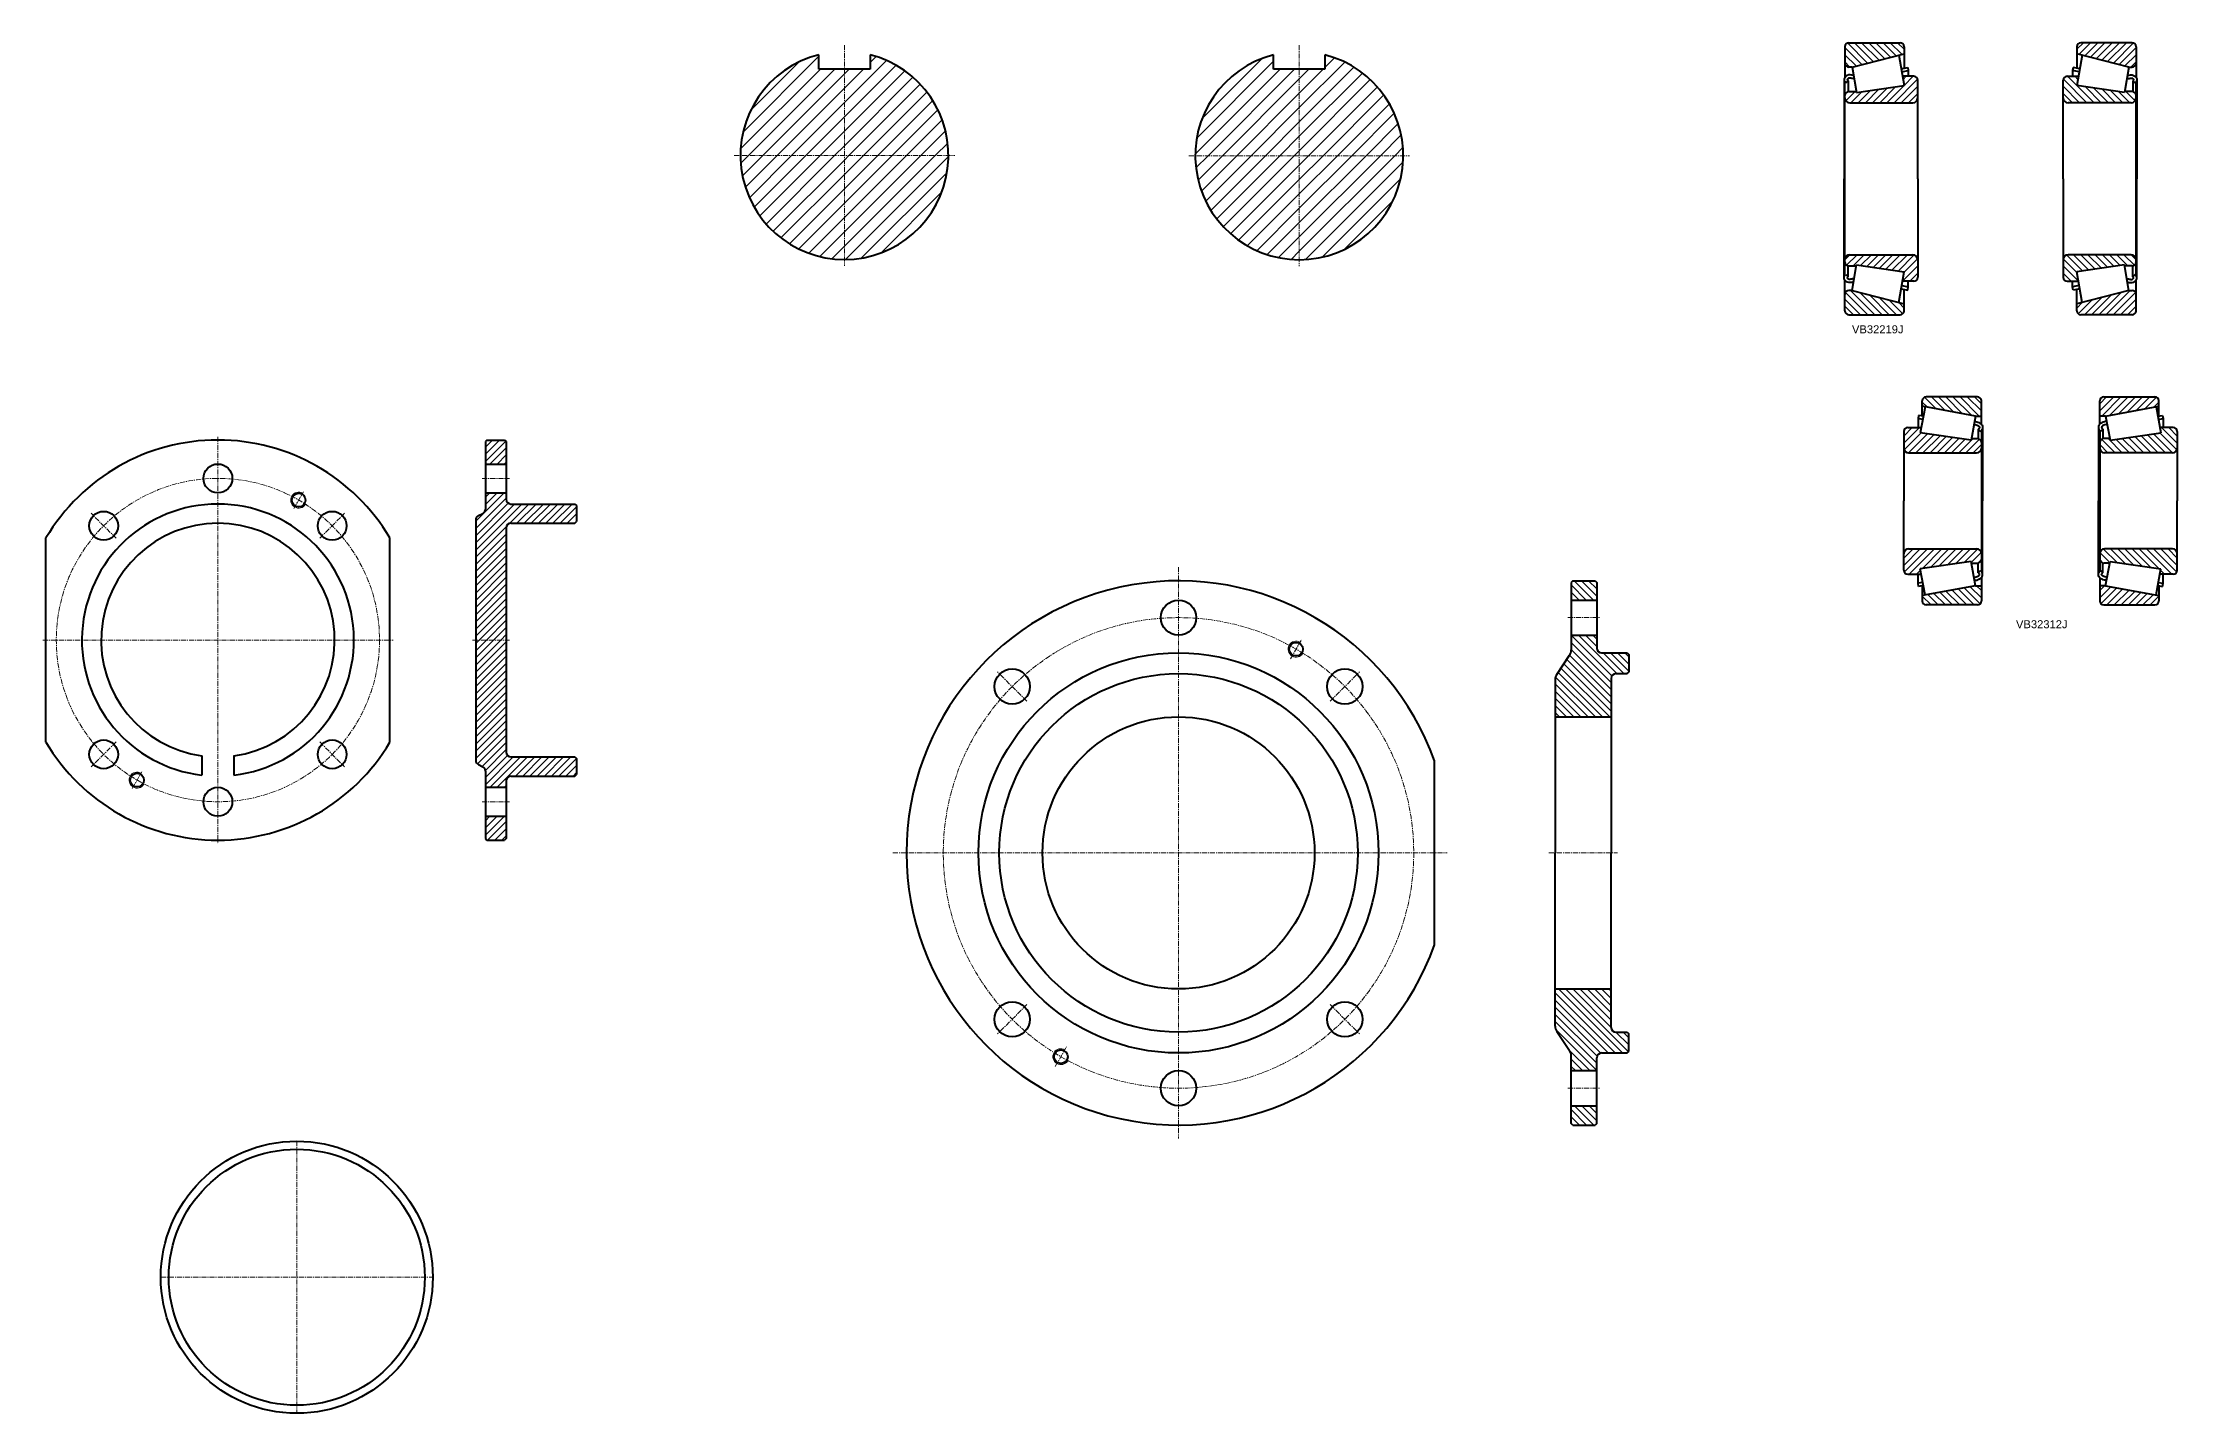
# Model space of a CAD drawing. Header units: millimetres. Extents: x -11382 to 23553, y -372 to 10786.
# Drawn here: x 8832 to 10166, y 3785 to 4641 of the extents above; entities that cross this region are included whole.
import ezdxf

# ---------------------------------------------------------------- set-up
doc = ezdxf.new("R2010")
doc.units = ezdxf.units.MM
doc.header["$LTSCALE"] = 0.2
doc.linetypes.add('CENTER', pattern=[50.8, 31.75, -6.35, 6.35, -6.35])
for name, color, linetype, lineweight in [('đường bao thấy', 7, 'Continuous', 40), ('đường mặt cắt', 160, 'Continuous', 15), ('đường nét mảnh', 220, 'Continuous', 15), ('đường nét tâm', 137, 'CENTER', 15)]:
    doc.layers.add(name, color=color, linetype=linetype, lineweight=lineweight)
doc.styles.add('nhat3.5', font='arial.ttf', dxfattribs={"height": 3.5})
pattern_1 = [(45, (6951.398, 2833.013), (-4.490128, 4.490128), [])]
pattern_2 = [(135, (4999.148, 1771.4782), (-2.245064, -2.245064), [])]
pattern_3 = [(45, (4999.148, 1771.4782), (-2.245064, 2.245064), [])]
pattern_4 = [(45, (15161.2893, 1771.4782), (2.245064, -2.245064), [])]
pattern_5 = [(135, (15161.2893, 1771.4782), (2.245064, 2.245064), [])]
pattern_6 = [(45, (6966.4413, 2614.0275), (-2.245064, 2.245064), [])]
pattern_7 = [(135, (6966.4413, 2614.0275), (-2.245064, -2.245064), [])]
pattern_8 = [(135, (13131.4004, 2614.0275), (2.245064, 2.245064), [])]
pattern_9 = [(45, (13131.4004, 2614.0275), (2.245064, -2.245064), [])]
pattern_10 = [(45, (4346.279, 2374.3908), (-2.245064, 2.245064), [])]
pattern_11 = [(135, (4478.9637, 2475.3908), (-2.245064, -2.245064), [])]

msp = doc.modelspace()

# ---------------------------------------------------------------- hatches: boundary and pattern name
at = {"layer": 'đường mặt cắt', "ltscale": 0.5}
h = msp.add_hatch(dxfattribs=at)
h.set_pattern_fill('ANSI31', color=256, scale=2, style=0)
h.set_pattern_definition(pattern_1)
h.paths.add_polyline_path([(9332.681, 4624.557), (9316.681, 4624.557), (9316.681, 4633.557, 0.34310775), (9267.681, 4570.557), (9332.681, 4570.557)])
h = msp.add_hatch(dxfattribs=at)
h.set_pattern_fill('ANSI31', color=256, scale=2, style=0)
h.set_pattern_definition(pattern_1)
h.paths.add_polyline_path([(9332.681, 4570.557), (9397.681, 4570.557, 0.34310775), (9348.681, 4633.557), (9348.681, 4624.557), (9332.681, 4624.557)])
h = msp.add_hatch(dxfattribs=at)
h.set_pattern_fill('ANSI31', color=256, scale=2, style=0)
h.set_pattern_definition(pattern_1)
h.paths.add_polyline_path([(9616.922, 4624.468), (9600.922, 4624.468), (9600.922, 4633.468, 0.34310775), (9551.922, 4570.468), (9616.922, 4570.468)])
h = msp.add_hatch(dxfattribs=at)
h.set_pattern_fill('ANSI31', color=256, scale=2, style=0)
h.set_pattern_definition(pattern_1)
h.paths.add_polyline_path([(9681.922, 4570.468, 0.34310775), (9632.922, 4633.468), (9632.922, 4624.468), (9616.922, 4624.468), (9616.922, 4570.468)])
h = msp.add_hatch(dxfattribs=at)
h.set_pattern_fill('ANSI31', color=256, angle=90, style=0)
h.set_pattern_definition(pattern_7)
h.paths.add_polyline_path([(9960.44, 4641.047, 0.41421356), (9957.94, 4638.547), (9957.94, 4628.363, 0.41421356), (9960.44, 4625.863), (9962.429, 4625.863), (9994.94, 4634.152), (9994.94, 4638.547, 0.41421356), (9992.44, 4641.047)])
h = msp.add_hatch(dxfattribs=at)
h.set_pattern_fill('ANSI31', color=256, angle=90, style=0)
h.set_pattern_definition(pattern_9)
h.paths.add_polyline_path([(10105.402, 4641.047, 0.41421356), (10102.902, 4638.547), (10102.902, 4634.152), (10135.413, 4625.863), (10137.402, 4625.863, 0.41421356), (10139.902, 4628.363), (10139.902, 4638.547, 0.41421356), (10137.402, 4641.047)])
h = msp.add_hatch(dxfattribs=at)
h.set_pattern_fill('ANSI31', color=256, style=0)
h.set_pattern_definition(pattern_6)
h.paths.add_polyline_path([(10000.44, 4603.547, 0.41421356), (10003.44, 4606.547), (10003.44, 4617.547, 0.41421356), (10000.94, 4620.047), (9993.916, 4620.047), (9994.94, 4614.236), (9965.237, 4609.929), (9965.128, 4610.547), (9960.44, 4610.547, 0.41421356), (9957.94, 4608.047), (9957.94, 4606.547, 0.41421356), (9960.94, 4603.547)])
h = msp.add_hatch(dxfattribs=at)
h.set_pattern_fill('ANSI31', color=256, style=0)
h.set_pattern_definition(pattern_8)
h.paths.add_polyline_path([(10136.902, 4603.547, 0.41421356), (10139.902, 4606.547), (10139.902, 4608.047, 0.41421356), (10137.402, 4610.547), (10132.714, 4610.547), (10132.605, 4609.929), (10102.902, 4614.236), (10103.926, 4620.047), (10096.902, 4620.047, 0.41421356), (10094.402, 4617.547), (10094.402, 4606.547, 0.41421356), (10097.402, 4603.547)])
h = msp.add_hatch(dxfattribs=at)
h.set_pattern_fill('ANSI31', color=256, scale=2, style=0)
h.set_pattern_definition(pattern_1)
h.paths.add_polyline_path([(9332.681, 4570.557), (9267.681, 4570.557, 0.41421356), (9332.681, 4505.557)])
h = msp.add_hatch(dxfattribs=at)
h.set_pattern_fill('ANSI31', color=256, scale=2, style=0)
h.set_pattern_definition(pattern_1)
h.paths.add_polyline_path([(9332.681, 4505.557, 0.41421356), (9397.681, 4570.557), (9332.681, 4570.557)])
h = msp.add_hatch(dxfattribs=at)
h.set_pattern_fill('ANSI31', color=256, scale=2, style=0)
h.set_pattern_definition(pattern_1)
h.paths.add_polyline_path([(9616.922, 4570.468), (9551.922, 4570.468, 0.41421356), (9616.922, 4505.468)])
h = msp.add_hatch(dxfattribs=at)
h.set_pattern_fill('ANSI31', color=256, scale=2, style=0)
h.set_pattern_definition(pattern_1)
h.paths.add_polyline_path([(9616.922, 4505.468, 0.41421356), (9681.922, 4570.468), (9616.922, 4570.468)])
h = msp.add_hatch(dxfattribs=at)
h.set_pattern_fill('ANSI31', color=256, style=0)
h.set_pattern_definition(pattern_6)
h.paths.add_polyline_path([(9994.94, 4497.858), (9993.916, 4492.047), (10000.94, 4492.047, 0.41421356), (10003.44, 4494.547), (10003.44, 4505.547, 0.41421356), (10000.44, 4508.547), (9960.94, 4508.547, 0.41421356), (9957.94, 4505.547), (9957.94, 4504.047, 0.41421356), (9960.44, 4501.547), (9965.128, 4501.547), (9965.237, 4502.165)])
h = msp.add_hatch(dxfattribs=at)
h.set_pattern_fill('ANSI31', color=256, style=0)
h.set_pattern_definition(pattern_8)
h.paths.add_polyline_path([(10132.605, 4502.165), (10132.714, 4501.547), (10137.402, 4501.547, 0.41421356), (10139.902, 4504.047), (10139.902, 4505.547, 0.41421356), (10136.902, 4508.547), (10097.402, 4508.547, 0.41421356), (10094.402, 4505.547), (10094.402, 4494.547, 0.41421356), (10096.902, 4492.047), (10103.926, 4492.047), (10102.902, 4497.858)])
h = msp.add_hatch(dxfattribs=at)
h.set_pattern_fill('ANSI31', color=256, angle=90, style=0)
h.set_pattern_definition(pattern_7)
h.paths.add_polyline_path([(9994.94, 4473.547), (9994.94, 4477.942), (9962.429, 4486.231), (9960.44, 4486.231, 0.41421356), (9957.94, 4483.731), (9957.94, 4473.547, 0.41421356), (9960.44, 4471.047), (9992.44, 4471.047, 0.41421356)])
h = msp.add_hatch(dxfattribs=at)
h.set_pattern_fill('ANSI31', color=256, angle=90, style=0)
h.set_pattern_definition(pattern_9)
h.paths.add_polyline_path([(10102.902, 4473.547, 0.41421356), (10105.402, 4471.047), (10137.402, 4471.047, 0.41421356), (10139.902, 4473.547), (10139.902, 4483.731, 0.41421356), (10137.402, 4486.231), (10135.413, 4486.231), (10102.902, 4477.942)])
h = msp.add_hatch(dxfattribs=at)
h.set_pattern_fill('ANSI31', color=256, style=0)
h.set_pattern_definition(pattern_5)
h.paths.add_polyline_path([(10008.746, 4419.779, 0.41421356), (10006.246, 4417.279), (10006.246, 4413.863), (10039.528, 4407.79), (10043.246, 4407.79), (10043.246, 4417.279, 0.41421356), (10040.746, 4419.779)])
h = msp.add_hatch(dxfattribs=at)
h.set_pattern_fill('ANSI31', color=256, style=0)
h.set_pattern_definition(pattern_3)
h.paths.add_polyline_path([(10119.691, 4419.779, 0.41421356), (10117.191, 4417.279), (10117.191, 4407.79), (10120.909, 4407.79), (10154.191, 4413.863), (10154.191, 4417.279, 0.41421356), (10151.691, 4419.779)])
h = msp.add_hatch(dxfattribs=at)
h.set_pattern_fill('ANSI31', color=256, style=0)
h.set_pattern_definition(pattern_10)
h.paths.add_polyline_path([(9121.279, 4391.813), (9120.279, 4392.813), (9109.279, 4392.813), (9108.279, 4391.813), (9108.279, 4377.813), (9121.279, 4377.813)])
h = msp.add_hatch(dxfattribs=at)
h.set_pattern_fill('ANSI31', color=256, angle=90, style=0)
h.set_pattern_definition(pattern_4)
h.paths.add_polyline_path([(9997.746, 4384.779, -0.41421356), (9994.746, 4387.779), (9994.746, 4398.129, -0.41421356), (9997.246, 4400.629), (10005.693, 4400.629), (10005.085, 4397.296), (10036.777, 4392.715), (10036.951, 4393.669), (10040.746, 4393.669, -0.41421356), (10043.246, 4391.169), (10043.246, 4387.779, -0.41421356), (10040.246, 4384.779)])
h = msp.add_hatch(dxfattribs=at)
h.set_pattern_fill('ANSI31', color=256, angle=90, style=0)
h.set_pattern_definition(pattern_2)
h.paths.add_polyline_path([(10162.691, 4384.779, 0.41421356), (10165.691, 4387.779), (10165.691, 4398.129, 0.41421356), (10163.191, 4400.629), (10154.744, 4400.629), (10155.353, 4397.296), (10123.66, 4392.715), (10123.486, 4393.669), (10119.691, 4393.669, 0.41421356), (10117.191, 4391.169), (10117.191, 4387.779, 0.41421356), (10120.191, 4384.779)])
h = msp.add_hatch(dxfattribs=at)
h.set_pattern_fill('ANSI31', color=256, style=0)
h.set_pattern_definition(pattern_10)
h.paths.add_polyline_path([(9102.279, 4267.813), (9121.279, 4267.813), (9121.279, 4337.813, -0.41421356), (9124.279, 4340.813), (9164.279, 4340.813), (9165.279, 4341.813), (9165.279, 4351.813), (9164.279, 4352.813), (9124.279, 4352.813, -0.41421356), (9121.279, 4355.813), (9121.279, 4359.813), (9108.279, 4359.813), (9108.279, 4349.667, -0.28407904), (9106.62, 4346.984), (9103.937, 4345.643, 0.28407904), (9102.279, 4342.959)])
h = msp.add_hatch(dxfattribs=at)
h.set_pattern_fill('ANSI31', color=256, angle=90, style=0)
h.set_pattern_definition(pattern_4)
h.paths.add_polyline_path([(10036.777, 4316.842), (10036.951, 4315.888), (10040.746, 4315.888, 0.41421356), (10043.246, 4318.388), (10043.246, 4321.779, 0.41421356), (10040.246, 4324.779), (9997.746, 4324.779, 0.41421356), (9994.746, 4321.779), (9994.746, 4311.429, 0.41421356), (9997.246, 4308.929), (10005.693, 4308.929), (10005.085, 4312.261)])
h = msp.add_hatch(dxfattribs=at)
h.set_pattern_fill('ANSI31', color=256, angle=90, style=0)
h.set_pattern_definition(pattern_2)
h.paths.add_polyline_path([(10155.353, 4312.261), (10154.744, 4308.929), (10163.191, 4308.929, 0.41421356), (10165.691, 4311.429), (10165.691, 4321.779, 0.41421356), (10162.691, 4324.779), (10120.191, 4324.779, 0.41421356), (10117.191, 4321.779), (10117.191, 4318.388, 0.41421356), (10119.691, 4315.888), (10123.486, 4315.888), (10123.66, 4316.842)])
h = msp.add_hatch(dxfattribs=at)
h.set_pattern_fill('ANSI31', color=256, angle=90, style=0)
h.set_pattern_definition(pattern_11)
h.paths.add_polyline_path([(9802.879, 4292.84), (9802.879, 4303.84), (9801.879, 4304.84), (9787.879, 4304.84), (9786.879, 4303.84), (9786.879, 4292.84)])
h = msp.add_hatch(dxfattribs=at)
h.set_pattern_fill('ANSI31', color=256, style=0)
h.set_pattern_definition(pattern_5)
h.paths.add_polyline_path([(10040.746, 4289.779, 0.41421356), (10043.246, 4292.279), (10043.246, 4301.767), (10039.528, 4301.767), (10006.246, 4295.694), (10006.246, 4292.279, 0.41421356), (10008.746, 4289.779)])
h = msp.add_hatch(dxfattribs=at)
h.set_pattern_fill('ANSI31', color=256, style=0)
h.set_pattern_definition(pattern_3)
h.paths.add_polyline_path([(10151.691, 4289.779, 0.41421356), (10154.191, 4292.279), (10154.191, 4295.694), (10120.909, 4301.767), (10117.191, 4301.767), (10117.191, 4292.279, 0.41421356), (10119.691, 4289.779)])
h = msp.add_hatch(dxfattribs=at)
h.set_pattern_fill('ANSI31', color=256, angle=90, style=0)
h.set_pattern_definition(pattern_11)
h.paths.add_polyline_path([(9777.887, 4246.351, 0.14806874), (9776.879, 4243.023), (9776.879, 4219.84), (9811.879, 4219.84), (9811.879, 4243.84, -0.41421356), (9814.879, 4246.84), (9821.879, 4246.84), (9822.879, 4247.84), (9822.879, 4258.84), (9821.879, 4259.84), (9805.879, 4259.84, -0.41421356), (9802.879, 4262.84), (9802.879, 4270.84), (9786.879, 4270.84), (9786.879, 4261.656, -0.14806874), (9785.872, 4258.328)])
h = msp.add_hatch(dxfattribs=at)
h.set_pattern_fill('ANSI31', color=256, style=0)
h.set_pattern_definition(pattern_10)
h.paths.add_polyline_path([(9121.279, 4267.813), (9102.279, 4267.813), (9102.279, 4192.667, 0.28407904), (9103.937, 4189.984), (9106.62, 4188.643, -0.28407904), (9108.279, 4185.959), (9108.279, 4175.813), (9121.279, 4175.813), (9121.279, 4179.813, -0.41421356), (9124.279, 4182.813), (9164.279, 4182.813), (9165.279, 4183.813), (9165.279, 4193.813), (9164.279, 4194.813), (9124.279, 4194.813, -0.41421356), (9121.279, 4197.813)])
h = msp.add_hatch(dxfattribs=at)
h.set_pattern_fill('ANSI31', color=256, style=0)
h.set_pattern_definition(pattern_10)
h.paths.add_polyline_path([(9121.279, 4157.813), (9108.279, 4157.813), (9108.279, 4143.813), (9109.279, 4142.813), (9120.279, 4142.813), (9121.279, 4143.813)])
h = msp.add_hatch(dxfattribs=at)
h.set_pattern_fill('ANSI31', color=256, angle=90, style=0)
h.set_pattern_definition(pattern_11)
h.paths.add_polyline_path([(9811.879, 4025.84), (9811.879, 4049.84), (9776.879, 4049.84), (9776.879, 4026.656, 0.14806874), (9777.887, 4023.328), (9785.872, 4011.351, -0.14806874), (9786.879, 4008.023), (9786.879, 3998.84), (9802.879, 3998.84), (9802.879, 4006.84, -0.41421356), (9805.879, 4009.84), (9821.879, 4009.84), (9822.879, 4010.84), (9822.879, 4021.84), (9821.879, 4022.84), (9814.879, 4022.84, -0.41421356)])
h = msp.add_hatch(dxfattribs=at)
h.set_pattern_fill('ANSI31', color=256, angle=90, style=0)
h.set_pattern_definition(pattern_11)
h.paths.add_polyline_path([(9801.879, 3964.84), (9802.879, 3965.84), (9802.879, 3976.84), (9786.879, 3976.84), (9786.879, 3965.84), (9787.879, 3964.84)])

# ---------------------------------------------------------------- linework, layer by layer
at = {"layer": 'đường bao thấy', "ltscale": 0.5}
for p, q in [((9316.681, 4624.557), (9316.681, 4633.557)), ((9348.681, 4633.557), (9348.681, 4624.557)), ((9600.922, 4624.468), (9600.922, 4633.468)), ((9632.922, 4633.468), (9632.922, 4624.468)), ((9957.94, 4638.547), (9957.94, 4619.354)), ((9960.44, 4641.047), (9992.44, 4641.047)), ((9962.429, 4625.863), (9994.94, 4634.152)), ((9991.582, 4633.296), (9994.94, 4614.236)), ((9994.94, 4638.547), (9994.94, 4625.12)), ((10102.902, 4638.547), (10102.902, 4625.12)), ((10135.413, 4625.863), (10102.902, 4634.152)), ((10106.26, 4633.296), (10102.902, 4614.236)), ((10137.402, 4641.047), (10105.402, 4641.047)), ((10139.902, 4638.547), (10139.902, 4619.354)), ((9348.681, 4624.557), (9316.681, 4624.557)), ((9632.922, 4624.468), (9600.922, 4624.468)), ((9957.411, 4617.922), (9957.411, 4556.047)), ((9957.94, 4495.545), (9957.94, 4616.549)), ((9958.471, 4615.937), (9959.949, 4617.285)), ((9959.949, 4617.285), (9959.949, 4610.498)), ((9962.429, 4625.863), (9960.44, 4625.863)), ((9962.429, 4625.863), (9965.237, 4609.929)), ((9993.087, 4624.751), (9997.191, 4625.569)), ((9993.434, 4622.781), (9997.583, 4623.608)), ((10000.94, 4620.047), (9993.916, 4620.047)), ((9997.191, 4625.569), (9997.583, 4623.608)), ((9997.583, 4623.608), (9997.583, 4620.047)), ((10003.44, 4556.047), (10003.44, 4617.547)), ((10094.402, 4556.047), (10094.402, 4617.547)), ((10096.902, 4620.047), (10103.926, 4620.047)), ((10100.65, 4625.569), (10100.259, 4623.608)), ((10104.407, 4622.781), (10100.259, 4623.608)), ((10100.259, 4623.608), (10100.259, 4620.047)), ((10104.754, 4624.751), (10100.65, 4625.569)), ((10135.413, 4625.863), (10132.605, 4609.929)), ((10135.413, 4625.863), (10137.402, 4625.863)), ((10139.37, 4615.937), (10137.893, 4617.285)), ((10137.893, 4617.285), (10137.893, 4610.498)), ((10139.902, 4495.545), (10139.902, 4616.549)), ((10140.43, 4617.922), (10140.43, 4556.047)), ((9960.44, 4610.547), (9965.128, 4610.547)), ((9960.94, 4603.547), (10000.44, 4603.547)), ((9965.237, 4609.929), (9994.94, 4614.236)), ((10136.902, 4603.547), (10097.402, 4603.547)), ((10132.605, 4609.929), (10102.902, 4614.236)), ((10137.402, 4610.547), (10132.714, 4610.547)), ((9957.411, 4494.172), (9957.411, 4556.047)), ((10003.44, 4556.047), (10003.44, 4494.547)), ((10094.402, 4556.047), (10094.402, 4494.547)), ((10140.43, 4494.172), (10140.43, 4556.047)), ((9958.471, 4496.157), (9959.949, 4494.809)), ((9959.949, 4494.809), (9959.949, 4501.596)), ((9960.44, 4501.547), (9965.128, 4501.547)), ((9960.94, 4508.547), (10000.44, 4508.547)), ((9962.429, 4486.231), (9965.237, 4502.165)), ((9965.237, 4502.165), (9994.94, 4497.858)), ((9991.582, 4478.798), (9994.94, 4497.858)), ((10136.902, 4508.547), (10097.402, 4508.547)), ((10132.605, 4502.165), (10102.902, 4497.858)), ((10106.26, 4478.798), (10102.902, 4497.858)), ((10135.413, 4486.231), (10132.605, 4502.165)), ((10137.402, 4501.547), (10132.714, 4501.547)), ((10137.893, 4494.809), (10137.893, 4501.596)), ((10139.37, 4496.157), (10137.893, 4494.809)), ((9957.94, 4473.547), (9957.94, 4492.74)), ((9962.429, 4486.231), (9960.44, 4486.231)), ((9962.429, 4486.231), (9994.94, 4477.942)), ((9993.087, 4487.343), (9997.191, 4486.525)), ((9993.434, 4489.313), (9997.583, 4488.486)), ((10000.94, 4492.047), (9993.916, 4492.047)), ((9994.94, 4473.547), (9994.94, 4486.974)), ((9997.191, 4486.525), (9997.583, 4488.486)), ((9997.583, 4488.486), (9997.583, 4492.047)), ((10096.902, 4492.047), (10103.926, 4492.047)), ((10100.259, 4488.486), (10100.259, 4492.047)), ((10104.407, 4489.313), (10100.259, 4488.486)), ((10100.65, 4486.525), (10100.259, 4488.486)), ((10104.754, 4487.343), (10100.65, 4486.525)), ((10102.902, 4473.547), (10102.902, 4486.974)), ((10135.413, 4486.231), (10102.902, 4477.942)), ((10135.413, 4486.231), (10137.402, 4486.231)), ((10139.902, 4473.547), (10139.902, 4492.74)), ((9960.44, 4471.047), (9992.44, 4471.047)), ((10137.402, 4471.047), (10105.402, 4471.047)), ((10006.246, 4407.764), (10006.246, 4417.279)), ((10040.746, 4419.779), (10008.746, 4419.779)), ((10043.246, 4402.719), (10043.246, 4417.279)), ((10117.191, 4402.719), (10117.191, 4417.279)), ((10119.691, 4419.779), (10151.691, 4419.779)), ((10154.191, 4407.764), (10154.191, 4417.279)), ((10004.02, 4408.17), (10003.66, 4406.203)), ((10006.612, 4405.664), (10003.66, 4406.203)), ((10003.66, 4406.203), (10003.66, 4400.629)), ((10006.971, 4407.632), (10004.02, 4408.17)), ((10008.048, 4413.534), (10005.085, 4397.296)), ((10039.528, 4407.79), (10006.246, 4413.863)), ((10039.528, 4407.79), (10036.777, 4392.715)), ((10039.528, 4407.79), (10043.246, 4407.79)), ((10120.909, 4407.79), (10117.191, 4407.79)), ((10120.909, 4407.79), (10154.191, 4413.863)), ((10120.909, 4407.79), (10123.66, 4392.715)), ((10152.389, 4413.534), (10155.353, 4397.296)), ((10153.467, 4407.632), (10156.418, 4408.17)), ((10153.826, 4405.664), (10156.777, 4406.203)), ((10156.418, 4408.17), (10156.777, 4406.203)), ((10156.777, 4406.203), (10156.777, 4400.629)), ((9109.279, 4392.813), (9108.279, 4391.813)), ((9108.279, 4391.813), (9108.279, 4349.667)), ((9109.279, 4392.813), (9120.279, 4392.813)), ((9120.279, 4392.813), (9121.279, 4391.813)), ((9121.279, 4391.813), (9121.279, 4355.813)), ((9994.746, 4398.129), (9994.746, 4354.779)), ((9997.246, 4400.629), (10005.693, 4400.629)), ((10036.777, 4392.715), (10005.085, 4397.296)), ((10036.951, 4393.669), (10040.746, 4393.669)), ((10041.323, 4399.663), (10042.684, 4398.198)), ((10041.323, 4399.663), (10041.323, 4393.602)), ((10043.246, 4398.748), (10043.246, 4310.809)), ((10044.025, 4400.493), (10044.025, 4354.779)), ((10116.412, 4400.493), (10116.412, 4354.779)), ((10117.191, 4398.748), (10117.191, 4310.809)), ((10119.114, 4399.663), (10117.753, 4398.198)), ((10119.114, 4399.663), (10119.114, 4393.602)), ((10123.486, 4393.669), (10119.691, 4393.669)), ((10123.66, 4392.715), (10155.353, 4397.296)), ((10163.191, 4400.629), (10154.744, 4400.629)), ((10165.691, 4398.129), (10165.691, 4354.779)), ((9108.279, 4377.813), (9121.279, 4377.813)), ((9997.746, 4384.779), (10040.246, 4384.779)), ((10162.691, 4384.779), (10120.191, 4384.779)), ((9108.279, 4359.813), (9121.279, 4359.813)), ((9124.279, 4352.813), (9164.279, 4352.813)), ((9164.279, 4352.813), (9165.279, 4351.813)), ((9165.279, 4351.813), (9165.279, 4341.813)), ((9994.746, 4311.429), (9994.746, 4354.779)), ((10044.025, 4309.064), (10044.025, 4354.779)), ((10116.412, 4309.064), (10116.412, 4354.779)), ((10165.691, 4311.429), (10165.691, 4354.779)), ((9102.279, 4342.959), (9102.279, 4192.667)), ((9103.937, 4345.643), (9106.62, 4346.984)), ((9121.279, 4337.813), (9121.279, 4197.813)), ((9124.279, 4340.813), (9164.279, 4340.813)), ((9164.279, 4340.813), (9165.279, 4341.813)), ((8833.603, 4204.027), (8833.603, 4331.6)), ((9048.603, 4204.027), (9048.603, 4331.6)), ((9997.746, 4324.779), (10040.246, 4324.779)), ((10162.691, 4324.779), (10120.191, 4324.779)), ((10036.777, 4316.842), (10005.085, 4312.261)), ((10008.048, 4296.023), (10005.085, 4312.261)), ((10039.528, 4301.767), (10036.777, 4316.842)), ((10036.951, 4315.888), (10040.746, 4315.888)), ((10041.323, 4309.894), (10041.323, 4315.955)), ((10041.323, 4309.894), (10042.684, 4311.359)), ((10119.114, 4309.894), (10117.753, 4311.359)), ((10119.114, 4309.894), (10119.114, 4315.955)), ((10123.486, 4315.888), (10119.691, 4315.888)), ((10120.909, 4301.767), (10123.66, 4316.842)), ((10123.66, 4316.842), (10155.353, 4312.261)), ((10152.389, 4296.023), (10155.353, 4312.261)), ((9787.879, 4304.84), (9786.879, 4303.84)), ((9786.879, 4303.84), (9786.879, 4261.656)), ((9787.879, 4304.84), (9801.879, 4304.84)), ((9801.879, 4304.84), (9802.879, 4303.84)), ((9802.879, 4303.84), (9802.879, 4262.84)), ((9997.246, 4308.929), (10005.693, 4308.929)), ((10003.66, 4303.355), (10003.66, 4308.929)), ((10006.612, 4303.893), (10003.66, 4303.355)), ((10004.02, 4301.387), (10003.66, 4303.355)), ((10006.971, 4301.926), (10004.02, 4301.387)), ((10006.246, 4301.793), (10006.246, 4292.279)), ((10039.528, 4301.767), (10006.246, 4295.694)), ((10039.528, 4301.767), (10043.246, 4301.767)), ((10043.246, 4306.838), (10043.246, 4292.279)), ((10117.191, 4306.838), (10117.191, 4292.279)), ((10120.909, 4301.767), (10117.191, 4301.767)), ((10120.909, 4301.767), (10154.191, 4295.694)), ((10153.467, 4301.926), (10156.418, 4301.387)), ((10153.826, 4303.893), (10156.777, 4303.355)), ((10154.191, 4301.793), (10154.191, 4292.279)), ((10163.191, 4308.929), (10154.744, 4308.929)), ((10156.418, 4301.387), (10156.777, 4303.355)), ((10156.777, 4303.355), (10156.777, 4308.929)), ((9786.879, 4292.84), (9802.879, 4292.84)), ((10040.746, 4289.779), (10008.746, 4289.779)), ((10119.691, 4289.779), (10151.691, 4289.779)), ((9786.879, 4270.84), (9802.879, 4270.84)), ((9777.887, 4246.351), (9785.898, 4258.368)), ((9805.879, 4259.84), (9821.879, 4259.84)), ((9821.879, 4259.84), (9822.879, 4258.84)), ((9822.879, 4258.84), (9822.879, 4247.84)), ((9776.879, 4243.023), (9776.879, 4134.84)), ((9811.879, 4243.84), (9811.879, 4134.84)), ((9814.879, 4246.84), (9821.879, 4246.84)), ((9821.879, 4246.84), (9822.879, 4247.84)), ((9776.879, 4219.84), (9811.879, 4219.84)), ((8931.103, 4195.501), (8931.103, 4183.404)), ((8951.103, 4195.501), (8951.103, 4183.404)), ((9103.937, 4189.984), (9106.62, 4188.643)), ((9124.279, 4194.813), (9164.279, 4194.813)), ((9164.279, 4194.813), (9165.279, 4193.813)), ((9165.279, 4193.813), (9165.279, 4183.813)), ((9701.469, 4077.394), (9701.469, 4192.285)), ((9108.279, 4185.959), (9108.279, 4143.813)), ((9108.279, 4175.813), (9121.279, 4175.813)), ((9121.279, 4179.813), (9121.279, 4143.813)), ((9124.279, 4182.813), (9164.279, 4182.813)), ((9164.279, 4182.813), (9165.279, 4183.813)), ((9108.279, 4157.813), (9121.279, 4157.813)), ((9108.279, 4143.813), (9109.279, 4142.813)), ((9109.279, 4142.813), (9120.279, 4142.813)), ((9121.279, 4143.813), (9120.279, 4142.813)), ((9776.879, 4026.656), (9776.879, 4134.84)), ((9811.879, 4025.84), (9811.879, 4134.84)), ((9776.879, 4049.84), (9811.879, 4049.84)), ((9777.887, 4023.328), (9785.872, 4011.351)), ((9814.879, 4022.84), (9821.879, 4022.84)), ((9821.879, 4022.84), (9822.879, 4021.84)), ((9822.879, 4010.84), (9822.879, 4021.84)), ((9786.879, 3965.84), (9786.879, 4008.023)), ((9802.879, 3965.84), (9802.879, 4006.84)), ((9805.879, 4009.84), (9821.879, 4009.84)), ((9821.879, 4009.84), (9822.879, 4010.84)), ((9786.879, 3998.84), (9802.879, 3998.84)), ((9786.879, 3976.84), (9802.879, 3976.84)), ((9787.879, 3964.84), (9786.879, 3965.84)), ((9787.879, 3964.84), (9801.879, 3964.84)), ((9802.879, 3965.84), (9801.879, 3964.84))]:
    msp.add_line(p, q, dxfattribs=at)
for centre, radius in [((8941.103, 4368.813), 9), ((8991.603, 4355.282), 4.25), ((8869.685, 4339.231), 9), ((9012.52, 4339.231), 9), ((9541.469, 4281.84), 11), ((9541.469, 4134.84), 125), ((9614.969, 4262.145), 4.25), ((9437.524, 4238.784), 11), ((9541.469, 4134.84), 112), ((9645.414, 4238.784), 11), ((9541.469, 4134.84), 85), ((8869.685, 4196.396), 9), ((9012.52, 4196.396), 9), ((8890.603, 4180.345), 4.25), ((8941.103, 4166.813), 9), ((9437.524, 4030.895), 11), ((9645.414, 4030.895), 11), ((9467.969, 4007.534), 4.25), ((9541.469, 3987.84), 11), ((8990.406, 3869.719), 85), ((8990.406, 3869.719), 80)]:
    msp.add_circle(centre, radius, dxfattribs=at)
for centre, radius, start, end in [((9332.681, 4570.557), 65, 104.250033, 75.749967), ((9616.922, 4570.468), 65, 104.250033, 75.749967), ((9960.44, 4638.547), 2.5, 90, 180), ((9992.44, 4638.547), 2.5, 0, 90), ((10105.402, 4638.547), 2.5, 90, 180), ((10137.402, 4638.547), 2.5, 0, 90), ((9960.44, 4628.363), 2.5, 180, 270), ((10000.94, 4617.547), 2.5, 0, 90), ((10096.902, 4617.547), 2.5, 90, 180), ((10137.402, 4628.363), 2.5, 270, 0), ((9960.44, 4608.047), 2.5, 90, 180), ((9960.94, 4606.547), 3, 180, 270), ((10000.44, 4606.547), 3, 270, 0), ((10097.402, 4606.547), 3, 180, 270), ((10136.902, 4606.547), 3, 270, 0), ((10137.402, 4608.047), 2.5, 0, 90), ((9960.94, 4505.547), 3, 90, 180), ((9960.44, 4504.047), 2.5, 180, 270), ((10000.44, 4505.547), 3, 0, 90), ((10097.402, 4505.547), 3, 90, 180), ((10136.902, 4505.547), 3, 0, 90), ((10137.402, 4504.047), 2.5, 270, 0), ((9960.44, 4483.731), 2.5, 90, 180), ((10000.94, 4494.547), 2.5, 270, 0), ((10096.902, 4494.547), 2.5, 180, 270), ((10137.402, 4483.731), 2.5, 0, 90), ((9960.44, 4473.547), 2.5, 180, 270), ((9992.44, 4473.547), 2.5, 270, 0), ((10105.402, 4473.547), 2.5, 180, 270), ((10137.402, 4473.547), 2.5, 270, 0), ((10008.746, 4417.279), 2.5, 90, 180), ((10040.746, 4417.279), 2.5, 0, 90), ((10119.691, 4417.279), 2.5, 90, 180), ((10151.691, 4417.279), 2.5, 0, 90), ((8941.103, 4267.813), 125, 30.683417, 149.316583), ((9997.246, 4398.129), 2.5, 90, 180), ((10040.746, 4391.169), 2.5, 0, 90), ((10119.691, 4391.169), 2.5, 90, 180), ((10163.191, 4398.129), 2.5, 0, 90), ((9997.746, 4387.779), 3, 180, 270), ((10040.246, 4387.779), 3, 270, 0), ((10120.191, 4387.779), 3, 180, 270), ((10162.691, 4387.779), 3, 270, 0), ((8941.103, 4267.813), 85, 276.756327, 263.243673), ((9105.279, 4349.667), 3, 296.565051, 0), ((9124.279, 4355.813), 3, 180, 270), ((8941.103, 4267.813), 73, 277.873494, 262.126506), ((9105.279, 4342.959), 3, 116.565051, 180), ((9124.279, 4337.813), 3, 90, 180), ((9997.746, 4321.779), 3, 90, 180), ((10040.246, 4321.779), 3, 0, 90), ((10120.191, 4321.779), 3, 90, 180), ((10162.691, 4321.779), 3, 0, 90), ((9997.246, 4311.429), 2.5, 180, 270), ((10040.746, 4318.388), 2.5, 270, 0), ((10119.691, 4318.388), 2.5, 180, 270), ((10163.191, 4311.429), 2.5, 270, 0), ((9541.469, 4134.84), 170, 19.749923, 340.250077), ((10008.746, 4292.279), 2.5, 180, 270), ((10040.746, 4292.279), 2.5, 270, 0), ((10119.691, 4292.279), 2.5, 180, 270), ((10151.691, 4292.279), 2.5, 270, 0), ((9780.879, 4261.656), 6, 326.309932, 0), ((9805.879, 4262.84), 3, 180, 270), ((9782.879, 4243.023), 6, 146.309932, 180), ((9814.879, 4243.84), 3, 90, 180), ((8941.103, 4267.813), 125, 210.683417, 329.316583), ((9105.279, 4192.667), 3, 180, 243.434949), ((9124.279, 4197.813), 3, 180, 270), ((9105.279, 4185.959), 3, 0, 63.434949), ((9124.279, 4179.813), 3, 90, 180), ((9782.879, 4026.656), 6, 180, 213.690068), ((9814.879, 4025.84), 3, 180, 270), ((9780.879, 4008.023), 6, 0, 33.690068), ((9805.879, 4006.84), 3, 90, 180)]:
    msp.add_arc(centre, radius, start, end, dxfattribs=at)
for points in [[(9963.365, 4620.551), (9959.438, 4620.654), (9957.94, 4619.354), (9957.43, 4617.571), (9958.471, 4615.937)], [(10134.476, 4620.551), (10138.404, 4620.654), (10139.902, 4619.354), (10140.411, 4617.571), (10139.37, 4615.937)], [(9963.365, 4491.543), (9959.438, 4491.44), (9957.94, 4492.74), (9957.43, 4494.523), (9958.471, 4496.157)], [(10134.476, 4491.543), (10138.404, 4491.44), (10139.902, 4492.74), (10140.411, 4494.523), (10139.37, 4496.157)], [(10038.933, 4404.531), (10041.679, 4403.743), (10043.734, 4402.041), (10043.734, 4399.421), (10042.684, 4398.198)], [(10121.504, 4404.531), (10118.758, 4403.743), (10116.704, 4402.041), (10116.704, 4399.421), (10117.753, 4398.198)], [(10038.933, 4305.026), (10041.679, 4305.814), (10043.734, 4307.517), (10043.734, 4310.136), (10042.684, 4311.359)], [(10121.504, 4305.026), (10118.758, 4305.814), (10116.704, 4307.517), (10116.704, 4310.136), (10117.753, 4311.359)]]:
    msp.add_spline(points, degree=3, dxfattribs=at)
for points, knots in [([(9963.749, 4618.373), (9962.678, 4618.654), (9962.431, 4618.708), (9961.789, 4618.836), (9961.424, 4618.893), (9960.879, 4618.93), (9960.68, 4618.922), (9960.44, 4618.886), (9960.367, 4618.868), (9960.256, 4618.83), (9960.215, 4618.812), (9960.119, 4618.761), (9960.068, 4618.728), (9959.907, 4618.609), (9959.794, 4618.499), (9959.607, 4618.257), (9959.527, 4618.126), (9959.456, 4617.973), (9959.44, 4617.932), (9959.429, 4617.899)], [0, 0, 0, 0, 0.73481535, 0.73481535, 2.02108545, 2.02108545, 3.06508115, 3.06508115, 3.68548754, 3.68548754, 4.1731823, 4.1731823, 4.66087706, 4.66087706, 5.63626657, 5.63626657, 6.44240339, 6.44240339, 6.7848666, 6.7848666, 6.7848666, 6.7848666]), ([(9959.429, 4617.899), (9959.463, 4617.849), (9959.518, 4617.776), (9959.684, 4617.576), (9959.807, 4617.441), (9959.949, 4617.285)], [8.65624075, 8.65624075, 8.65624075, 8.65624075, 9.11811778, 9.11811778, 9.70357234, 9.70357234, 9.70357234, 9.70357234]), ([(10134.093, 4618.373), (10135.163, 4618.654), (10135.411, 4618.708), (10136.052, 4618.836), (10136.418, 4618.893), (10136.962, 4618.93), (10137.161, 4618.922), (10137.402, 4618.886), (10137.475, 4618.868), (10137.585, 4618.83), (10137.627, 4618.812), (10137.722, 4618.761), (10137.774, 4618.728), (10137.934, 4618.609), (10138.048, 4618.499), (10138.235, 4618.257), (10138.315, 4618.126), (10138.386, 4617.973), (10138.402, 4617.932), (10138.413, 4617.899)], [0, 0, 0, 0, 0.73481535, 0.73481535, 2.02108545, 2.02108545, 3.06508115, 3.06508115, 3.68548754, 3.68548754, 4.1731823, 4.1731823, 4.66087706, 4.66087706, 5.63626657, 5.63626657, 6.44240339, 6.44240339, 6.7848666, 6.7848666, 6.7848666, 6.7848666]), ([(10138.413, 4617.899), (10138.379, 4617.849), (10138.324, 4617.776), (10138.158, 4617.576), (10138.035, 4617.441), (10137.893, 4617.285)], [8.65624075, 8.65624075, 8.65624075, 8.65624075, 9.11811778, 9.11811778, 9.70357234, 9.70357234, 9.70357234, 9.70357234]), ([(9959.429, 4494.195), (9959.463, 4494.245), (9959.518, 4494.318), (9959.684, 4494.518), (9959.807, 4494.653), (9959.949, 4494.809)], [8.65624075, 8.65624075, 8.65624075, 8.65624075, 9.11811778, 9.11811778, 9.70357234, 9.70357234, 9.70357234, 9.70357234]), ([(9963.749, 4493.721), (9962.678, 4493.44), (9962.431, 4493.386), (9961.789, 4493.258), (9961.424, 4493.201), (9960.879, 4493.164), (9960.68, 4493.172), (9960.44, 4493.208), (9960.367, 4493.226), (9960.256, 4493.264), (9960.215, 4493.282), (9960.119, 4493.333), (9960.068, 4493.366), (9959.907, 4493.485), (9959.794, 4493.594), (9959.607, 4493.837), (9959.527, 4493.968), (9959.456, 4494.12), (9959.44, 4494.162), (9959.429, 4494.195)], [0, 0, 0, 0, 0.73481535, 0.73481535, 2.02108545, 2.02108545, 3.06508115, 3.06508115, 3.68548754, 3.68548754, 4.1731823, 4.1731823, 4.66087706, 4.66087706, 5.63626657, 5.63626657, 6.44240339, 6.44240339, 6.7848666, 6.7848666, 6.7848666, 6.7848666]), ([(10134.093, 4493.721), (10135.163, 4493.44), (10135.411, 4493.386), (10136.052, 4493.258), (10136.418, 4493.201), (10136.962, 4493.164), (10137.161, 4493.172), (10137.402, 4493.208), (10137.475, 4493.226), (10137.585, 4493.264), (10137.627, 4493.282), (10137.722, 4493.333), (10137.774, 4493.366), (10137.934, 4493.485), (10138.048, 4493.594), (10138.235, 4493.837), (10138.315, 4493.968), (10138.386, 4494.12), (10138.402, 4494.162), (10138.413, 4494.195)], [0, 0, 0, 0, 0.73481535, 0.73481535, 2.02108545, 2.02108545, 3.06508115, 3.06508115, 3.68548754, 3.68548754, 4.1731823, 4.1731823, 4.66087706, 4.66087706, 5.63626657, 5.63626657, 6.44240339, 6.44240339, 6.7848666, 6.7848666, 6.7848666, 6.7848666]), ([(10138.413, 4494.195), (10138.379, 4494.245), (10138.324, 4494.318), (10138.158, 4494.518), (10138.035, 4494.653), (10137.893, 4494.809)], [8.65624075, 8.65624075, 8.65624075, 8.65624075, 9.11811778, 9.11811778, 9.70357234, 9.70357234, 9.70357234, 9.70357234]), ([(10038.514, 4402.576), (10038.785, 4402.518), (10039.045, 4402.462), (10039.788, 4402.288), (10040.234, 4402.165), (10040.923, 4401.899), (10041.194, 4401.77), (10041.579, 4401.534), (10041.712, 4401.427), (10041.85, 4401.286), (10041.886, 4401.241), (10041.936, 4401.165), (10041.951, 4401.137), (10041.985, 4401.05), (10042.002, 4400.994), (10042.035, 4400.819), (10042.039, 4400.686), (10042.014, 4400.503), (10041.998, 4400.44), (10041.972, 4400.369), (10041.964, 4400.352), (10041.946, 4400.319), (10041.932, 4400.296), (10041.853, 4400.186), (10041.739, 4400.058), (10041.493, 4399.822), (10041.412, 4399.746), (10041.323, 4399.663)], [0, 0, 0, 0, 0.83850182, 0.83850182, 2.51550545, 2.51550545, 3.69943232, 3.69943232, 4.66616591, 4.66616591, 5.21637774, 5.21637774, 5.75028933, 5.75028933, 6.28420092, 6.28420092, 7.23016359, 7.23016359, 7.83965185, 7.83965185, 8.18239653, 8.18239653, 8.5251412, 8.5251412, 9.39695325, 9.39695325, 9.75582632, 9.75582632, 9.75582632, 9.75582632]), ([(10121.924, 4402.576), (10121.652, 4402.518), (10121.392, 4402.462), (10120.649, 4402.288), (10120.203, 4402.165), (10119.514, 4401.899), (10119.243, 4401.77), (10118.858, 4401.534), (10118.725, 4401.427), (10118.587, 4401.286), (10118.552, 4401.241), (10118.501, 4401.165), (10118.486, 4401.137), (10118.452, 4401.05), (10118.435, 4400.994), (10118.402, 4400.819), (10118.399, 4400.686), (10118.423, 4400.503), (10118.44, 4400.44), (10118.466, 4400.369), (10118.474, 4400.352), (10118.491, 4400.319), (10118.505, 4400.296), (10118.584, 4400.186), (10118.698, 4400.058), (10118.944, 4399.822), (10119.025, 4399.746), (10119.114, 4399.663)], [0, 0, 0, 0, 0.83850182, 0.83850182, 2.51550545, 2.51550545, 3.69943232, 3.69943232, 4.66616591, 4.66616591, 5.21637774, 5.21637774, 5.75028933, 5.75028933, 6.28420092, 6.28420092, 7.23016359, 7.23016359, 7.83965185, 7.83965185, 8.18239653, 8.18239653, 8.5251412, 8.5251412, 9.39695325, 9.39695325, 9.75582632, 9.75582632, 9.75582632, 9.75582632]), ([(10038.514, 4306.981), (10038.785, 4307.04), (10039.045, 4307.095), (10039.788, 4307.269), (10040.234, 4307.393), (10040.923, 4307.658), (10041.194, 4307.787), (10041.579, 4308.023), (10041.712, 4308.13), (10041.85, 4308.271), (10041.886, 4308.316), (10041.936, 4308.392), (10041.951, 4308.42), (10041.985, 4308.507), (10042.002, 4308.563), (10042.035, 4308.738), (10042.039, 4308.871), (10042.014, 4309.054), (10041.998, 4309.117), (10041.972, 4309.188), (10041.964, 4309.205), (10041.946, 4309.238), (10041.932, 4309.261), (10041.853, 4309.371), (10041.739, 4309.499), (10041.493, 4309.735), (10041.412, 4309.811), (10041.323, 4309.894)], [0, 0, 0, 0, 0.83850182, 0.83850182, 2.51550545, 2.51550545, 3.69943232, 3.69943232, 4.66616591, 4.66616591, 5.21637774, 5.21637774, 5.75028933, 5.75028933, 6.28420092, 6.28420092, 7.23016359, 7.23016359, 7.83965185, 7.83965185, 8.18239653, 8.18239653, 8.5251412, 8.5251412, 9.39695325, 9.39695325, 9.75582632, 9.75582632, 9.75582632, 9.75582632]), ([(10121.924, 4306.981), (10121.652, 4307.04), (10121.392, 4307.095), (10120.649, 4307.269), (10120.203, 4307.393), (10119.514, 4307.658), (10119.243, 4307.787), (10118.858, 4308.023), (10118.725, 4308.13), (10118.587, 4308.271), (10118.552, 4308.316), (10118.501, 4308.392), (10118.486, 4308.42), (10118.452, 4308.507), (10118.435, 4308.563), (10118.402, 4308.738), (10118.399, 4308.871), (10118.423, 4309.054), (10118.44, 4309.117), (10118.466, 4309.188), (10118.474, 4309.205), (10118.491, 4309.238), (10118.505, 4309.261), (10118.584, 4309.371), (10118.698, 4309.499), (10118.944, 4309.735), (10119.025, 4309.811), (10119.114, 4309.894)], [0, 0, 0, 0, 0.83850182, 0.83850182, 2.51550545, 2.51550545, 3.69943232, 3.69943232, 4.66616591, 4.66616591, 5.21637774, 5.21637774, 5.75028933, 5.75028933, 6.28420092, 6.28420092, 7.23016359, 7.23016359, 7.83965185, 7.83965185, 8.18239653, 8.18239653, 8.5251412, 8.5251412, 9.39695325, 9.39695325, 9.75582632, 9.75582632, 9.75582632, 9.75582632])]:
    msp.add_open_spline(points, degree=3, knots=knots, dxfattribs=at)
at = {"layer": 'đường nét mảnh', "ltscale": 0.5}
for centre, end in [((8991.603, 4355.282), 328.581643), ((9614.969, 4262.145), 329.025535), ((8890.603, 4180.345), 328.581643), ((9467.969, 4007.534), 329.025535)]:
    msp.add_arc(centre, 5, 60, end, dxfattribs=at)
at = {"layer": 'đường nét tâm', "ltscale": 0.5}
for p, q in [((9332.681, 4639.557), (9332.681, 4501.557)), ((9616.922, 4639.468), (9616.922, 4501.468)), ((9263.681, 4570.557), (9401.681, 4570.557)), ((9547.922, 4570.468), (9685.922, 4570.468)), ((8941.103, 4394.813), (8941.103, 4140.813)), ((9106.279, 4368.813), (9123.279, 4368.813)), ((8988.603, 4350.086), (8994.603, 4360.478)), ((8877.463, 4331.453), (8861.907, 4347.009)), ((9004.742, 4331.453), (9020.299, 4347.009)), ((9541.469, 4313.34), (9541.469, 3956.34)), ((9784.879, 4281.84), (9804.879, 4281.84)), ((8831.603, 4267.813), (9050.603, 4267.813)), ((9100.279, 4267.813), (9123.279, 4267.813)), ((9611.469, 4256.083), (9618.469, 4268.208)), ((9446.717, 4229.592), (9428.332, 4247.977)), ((9636.221, 4229.592), (9654.606, 4247.977)), ((8877.463, 4204.174), (8861.907, 4188.617)), ((9004.742, 4204.174), (9020.299, 4188.617)), ((8887.603, 4175.149), (8893.603, 4185.541)), ((9106.279, 4166.813), (9123.279, 4166.813)), ((9362.969, 4134.84), (9709.469, 4134.84)), ((9772.879, 4134.84), (9815.879, 4134.84)), ((9446.717, 4040.087), (9428.332, 4021.703)), ((9636.221, 4040.087), (9654.606, 4021.703)), ((9464.469, 4001.472), (9471.469, 4013.596)), ((9784.879, 3987.84), (9804.879, 3987.84)), ((8990.406, 3954.719), (8990.406, 3784.719)), ((8905.406, 3869.719), (9075.406, 3869.719))]:
    msp.add_line(p, q, dxfattribs=at)
for centre, radius in [((8941.103, 4267.813), 101), ((9541.469, 4134.84), 147)]:
    msp.add_circle(centre, radius, dxfattribs=at)

# ---------------------------------------------------------------- texts
at = {"layer": 'đường bao thấy', "ltscale": 0.5, "char_height": 5, "width": 27.49876, "attachment_point": 1, "style": 'nhat3.5'}
for s, insert in [('VB32219J', (9962.357, 4464.479)), ('VB32312J', (10064.874, 4280.21))]:
    msp.add_mtext(s, dxfattribs=dict(at, insert=insert))

doc.saveas('drawing.dxf')
